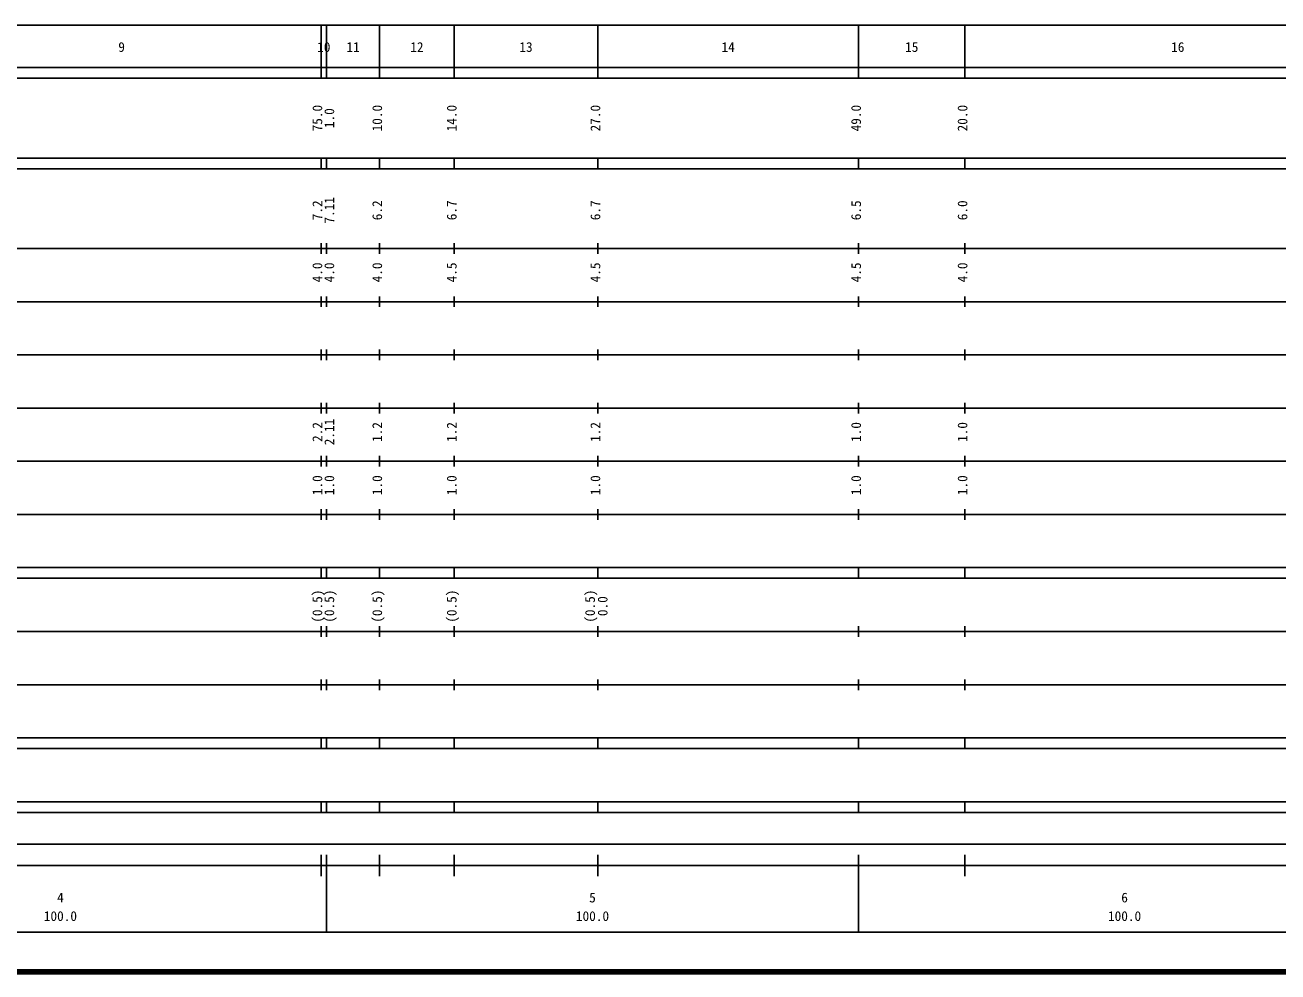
# Model space of a CAD drawing. Units: millimetres on the paper, enlarged 1000 times. Extents: x 40000 to 680000, y 20000 to 380000.
# Drawn here: x 211355 to 446822, y 20000 to 198000 of the extents above; entities that cross this region are included whole.
import ezdxf
from ezdxf.enums import TextEntityAlignment as Align

# ---------------------------------------------------------------- set-up
doc = ezdxf.new("R2010")
doc.units = ezdxf.units.MM
doc.header["$LTSCALE"] = 1000
doc.layers.add('M-TTL', color=2, linetype='Continuous', lineweight=140)
doc.layers.add('M-TTL-BAND', color=7, linetype='Continuous', lineweight=25)
doc.styles.add('ＭＳ ゴシック', font='')
doc.styles.get('ＭＳ ゴシック').set_extended_font_data('MS Gothic')

msp = doc.modelspace()

# ---------------------------------------------------------------- linework, layer by layer
at = {"layer": 'M-TTL'}
msp.add_line((40000, 20000), (680000, 20000), dxfattribs=at)
at = {"layer": 'M-TTL-BAND'}
for p, q in [((68000, 198000), (579000, 198000)), ((267000, 188000), (267000, 198000)), ((268000, 188000), (268000, 198000)), ((278000, 188000), (278000, 198000)), ((292000, 188000), (292000, 198000)), ((319000, 188000), (319000, 198000)), ((368000, 188000), (368000, 198000)), ((388000, 188000), (388000, 198000)), ((40000, 190000), (579000, 190000)), ((40000, 188000), (579000, 188000)), ((40000, 173000), (579000, 173000)), ((267000, 171000), (267000, 173000)), ((268000, 171000), (268000, 173000)), ((278000, 171000), (278000, 173000)), ((292000, 171000), (292000, 173000)), ((319000, 171000), (319000, 173000)), ((368000, 171000), (368000, 173000)), ((388000, 171000), (388000, 173000)), ((40000, 171000), (579000, 171000)), ((40000, 156000), (579000, 156000)), ((267000, 155000), (267000, 157000)), ((268000, 155000), (268000, 157000)), ((278000, 155000), (278000, 157000)), ((292000, 155000), (292000, 157000)), ((319000, 155000), (319000, 157000)), ((368000, 155000), (368000, 157000)), ((388000, 155000), (388000, 157000)), ((46000, 146000), (579000, 146000)), ((267000, 145000), (267000, 147000)), ((268000, 145000), (268000, 147000)), ((278000, 145000), (278000, 147000)), ((292000, 145000), (292000, 147000)), ((319000, 145000), (319000, 147000)), ((368000, 145000), (368000, 147000)), ((388000, 145000), (388000, 147000)), ((267000, 135000), (267000, 137000)), ((268000, 135000), (268000, 137000)), ((278000, 135000), (278000, 137000)), ((292000, 135000), (292000, 137000)), ((319000, 135000), (319000, 137000)), ((368000, 135000), (368000, 137000)), ((388000, 135000), (388000, 137000)), ((52000, 136000), (579000, 136000)), ((46000, 126000), (579000, 126000)), ((267000, 125000), (267000, 127000)), ((268000, 125000), (268000, 127000)), ((278000, 125000), (278000, 127000)), ((292000, 125000), (292000, 127000)), ((319000, 125000), (319000, 127000)), ((368000, 125000), (368000, 127000)), ((388000, 125000), (388000, 127000)), ((52000, 116000), (579000, 116000)), ((267000, 115000), (267000, 117000)), ((268000, 115000), (268000, 117000)), ((278000, 115000), (278000, 117000)), ((292000, 115000), (292000, 117000)), ((319000, 115000), (319000, 117000)), ((368000, 115000), (368000, 117000)), ((388000, 115000), (388000, 117000)), ((46000, 106000), (579000, 106000)), ((267000, 105000), (267000, 107000)), ((268000, 105000), (268000, 107000)), ((278000, 105000), (278000, 107000)), ((292000, 105000), (292000, 107000)), ((319000, 105000), (319000, 107000)), ((368000, 105000), (368000, 107000)), ((388000, 105000), (388000, 107000)), ((40000, 96000), (579000, 96000)), ((267000, 94000), (267000, 96000)), ((268000, 94000), (268000, 96000)), ((278000, 94000), (278000, 96000)), ((292000, 94000), (292000, 96000)), ((319000, 94000), (319000, 96000)), ((368000, 94000), (368000, 96000)), ((388000, 94000), (388000, 96000)), ((40000, 94000), (579000, 94000)), ((267000, 83000), (267000, 85000)), ((268000, 83000), (268000, 85000)), ((278000, 83000), (278000, 85000)), ((292000, 83000), (292000, 85000)), ((319000, 83000), (319000, 85000)), ((368000, 83000), (368000, 85000)), ((388000, 83000), (388000, 85000)), ((49000, 84000), (579000, 84000)), ((40000, 74000), (579000, 74000)), ((267000, 73000), (267000, 75000)), ((268000, 73000), (268000, 75000)), ((278000, 73000), (278000, 75000)), ((292000, 73000), (292000, 75000)), ((319000, 73000), (319000, 75000)), ((368000, 73000), (368000, 75000)), ((388000, 73000), (388000, 75000)), ((40000, 64000), (579000, 64000)), ((267000, 62000), (267000, 64000)), ((268000, 62000), (268000, 64000)), ((278000, 62000), (278000, 64000)), ((292000, 62000), (292000, 64000)), ((319000, 62000), (319000, 64000)), ((368000, 62000), (368000, 64000)), ((388000, 62000), (388000, 64000)), ((40000, 62000), (579000, 62000)), ((40000, 52000), (579000, 52000)), ((267000, 50000), (267000, 52000)), ((268000, 50000), (268000, 52000)), ((278000, 50000), (278000, 52000)), ((292000, 50000), (292000, 52000)), ((319000, 50000), (319000, 52000)), ((368000, 50000), (368000, 52000)), ((388000, 50000), (388000, 52000)), ((40000, 50000), (579000, 50000)), ((84500, 44000), (570000, 44000)), ((267000, 38000), (267000, 42000)), ((268000, 27500), (268000, 42000)), ((278000, 38000), (278000, 42000)), ((292000, 38000), (292000, 42000)), ((319000, 38000), (319000, 42000)), ((368000, 27500), (368000, 42000)), ((388000, 38000), (388000, 42000)), ((40000, 40000), (579000, 40000)), ((68000, 27500), (579000, 27500))]:
    msp.add_line(p, q, dxfattribs=at)

# ---------------------------------------------------------------- texts
at = {"layer": 'M-TTL-BAND', "style": 'ＭＳ ゴシック'}
for s, p in [('9', (229500, 192405)), ('10', (267500, 192405)), ('11', (273000, 192405)), ('12', (285000, 192405)), ('13', (305500, 192405)), ('14', (343500, 192405)), ('15', (378000, 192405)), ('16', (428000, 192405)), ('4', (218000, 32523)), ('5', (318000, 32523)), ('6', (418000, 32523)), ('100.0', (218000, 29033)), ('100.0', (318000, 29033)), ('100.0', (418000, 29033))]:
    msp.add_text(s, height=1833, dxfattribs=at).set_placement(p, align=Align.BOTTOM_CENTER)
for s, p in [('75.0', (267750, 180500)), ('1.0', (270000, 180500)), ('10.0', (279000, 180500)), ('14.0', (293000, 180500)), ('27.0', (320000, 180500)), ('49.0', (369000, 180500)), ('20.0', (389000, 180500)), ('7.2', (267750, 163174)), ('7.11', (270000, 163174)), ('6.2', (279000, 163174)), ('6.7', (293000, 163174)), ('6.7', (320000, 163174)), ('6.5', (369000, 163174)), ('6.0', (389000, 163174)), ('4.0', (267750, 151500)), ('4.0', (270000, 151500)), ('4.0', (279000, 151500)), ('4.5', (293000, 151500)), ('4.5', (320000, 151500)), ('4.5', (369000, 151500)), ('4.0', (389000, 151500)), ('2.2', (267750, 121500)), ('2.11', (270000, 121500)), ('1.2', (279000, 121500)), ('1.2', (293000, 121500)), ('1.2', (320000, 121500)), ('1.0', (369000, 121500)), ('1.0', (389000, 121500)), ('1.0', (267750, 111500)), ('1.0', (270000, 111500)), ('1.0', (279000, 111500)), ('1.0', (293000, 111500)), ('1.0', (320000, 111500)), ('1.0', (369000, 111500)), ('1.0', (389000, 111500)), ('(0.5)', (267750, 88764)), ('(0.5)', (270000, 88764)), ('(0.5)', (279000, 88764)), ('(0.5)', (293000, 88764)), ('(0.5)', (319000, 88764)), ('0.0', (321370, 88764))]:
    msp.add_text(s, height=1833, rotation=90, dxfattribs=at).set_placement(p, align=Align.BOTTOM_CENTER)

doc.saveas('drawing.dxf')
